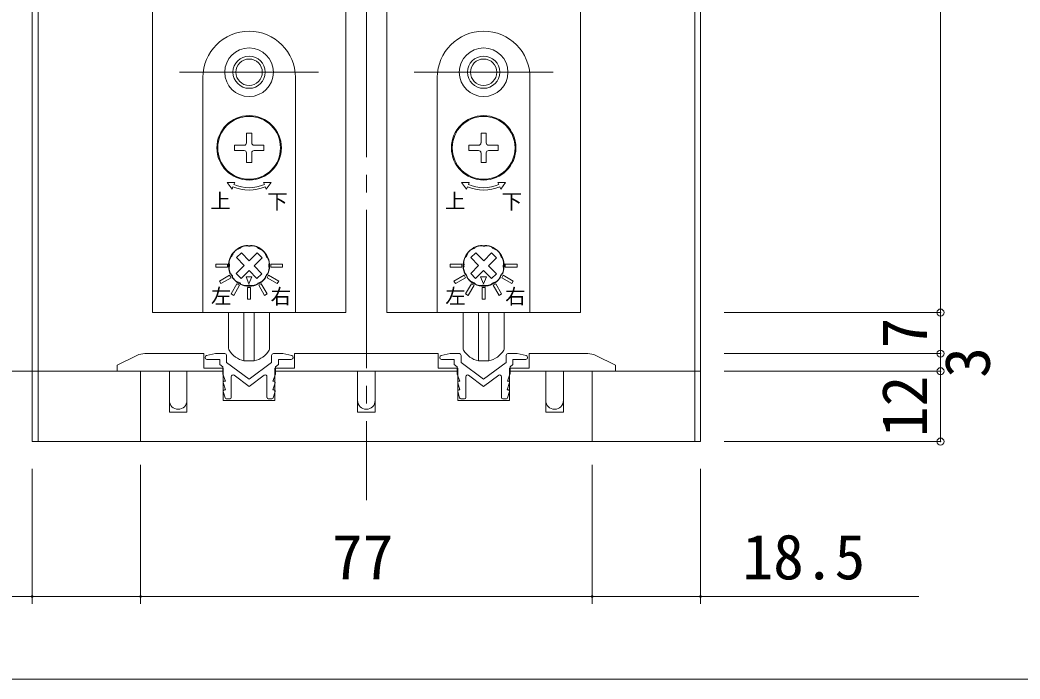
# Model space of a CAD drawing. Units: millimetres on the paper, enlarged 10 times, with parts at other scales. Extents: x -2000 to 2000, y -1385 to 1385.
# Drawn here: x -982 to -413, y -68 to 307 of the extents above; entities that cross this region are included whole.
import ezdxf
from ezdxf.enums import TextEntityAlignment as Align

# ---------------------------------------------------------------- set-up
doc = ezdxf.new("R2010")
doc.units = ezdxf.units.MM
doc.header["$LTSCALE"] = 10
doc.header["$PDMODE"] = 32
doc.header["$PDSIZE"] = 4
doc.linetypes.add('CHAIN2', pattern=[12, 9, -1, 1, -1])
doc.linetypes.add('USER1', pattern=[19.05, 12.7, -6.35])
for name, color, linetype, lineweight in [('1-0_H-SYM', 7, 'Continuous', 20), ('1-1_0', 7, 'Continuous', 20), ('2-0_18', 7, 'Continuous', 20)]:
    doc.layers.add(name, color=color, linetype=linetype, lineweight=lineweight)
doc.styles.add('ＭＳ ゴシック', font='')
doc.styles.get('ＭＳ ゴシック').set_extended_font_data('MS Gothic')

msp = doc.modelspace()

# ---------------------------------------------------------------- linework, layer by layer
at = {"layer": '1-0_H-SYM'}
msp.add_line((380, -67.5), (-1950, -67.5), dxfattribs=at)
msp.add_line((380, -67.5), (-1950, -67.5), dxfattribs=at)
at = {"layer": '1-1_0'}
msp.add_lwpolyline([(380, -67.5), (-1950, -67.5), (-1950, 1335)], dxfattribs=at)
at = {"layer": '2-0_18', "color": 4, "lineweight": 9}
for p, q in [((-458.59, 140.85), (-458.59, 904.67)), ((-458.59, 140.85), (-581.67, 140.85)), ((-458.59, 140.85), (-458.59, 117.52)), ((-458.59, 117.52), (-581.67, 117.52)), ((-458.59, 117.52), (-458.59, 107.52)), ((-975, 107.52), (-1302.94, 107.52)), ((-458.59, 107.52), (-581.67, 107.52)), ((-458.59, 107.52), (-458.59, 67.52)), ((-458.59, 67.52), (-581.67, 67.52)), ((-975, 52.09), (-975, -24.79)), ((-913.33, 54.18), (-913.33, -24.79)), ((-913.33, 52.09), (-913.33, -24.79)), ((-656.67, 54.18), (-656.67, -24.79)), ((-656.67, 52.09), (-656.67, -24.79)), ((-656.67, 52.09), (-656.67, -24.79)), ((-656.67, 52.09), (-656.67, -24.79)), ((-595, 52.09), (-595, -24.79)), ((-913.33, -20.63), (-1099.11, -20.63)), ((-913.33, -20.63), (-656.67, -20.63)), ((-656.67, -20.63), (-470.89, -20.63))]:
    msp.add_line(p, q, dxfattribs=at)
at = {"layer": '2-0_18'}
for p, q in [((-975, 559.18), (-975, 67.52)), ((-971.67, 559.18), (-971.67, 67.52)), ((-906.67, 559.18), (-906.67, 140.85)), ((-796.67, 559.18), (-796.67, 140.85)), ((-773.33, 559.18), (-773.33, 140.85)), ((-663.33, 559.18), (-663.33, 140.85)), ((-598.33, 559.18), (-598.33, 67.52)), ((-595, 559.18), (-595, 67.52)), ((-906.67, 140.85), (-796.67, 140.85)), ((-773.33, 140.85), (-663.33, 140.85)), ((-910.97, 117.52), (-877.5, 117.52)), ((-876.67, 115.18), (-876.67, 115.38)), ((-870.77, 117.49), (-875.88, 116.36)), ((-875.67, 114.18), (-872.22, 114.18)), ((-872.22, 114.18), (-868.33, 114.18)), ((-870.56, 117.52), (-865.44, 117.52)), ((-864.44, 116.52), (-864.44, 112.52)), ((-838.89, 116.52), (-838.89, 112.52)), ((-832.78, 117.52), (-837.89, 117.52)), ((-831.11, 114.18), (-835, 114.18)), ((-835, 111.27), (-835, 114.18)), ((-832.56, 117.49), (-827.45, 116.36)), ((-827.67, 114.18), (-831.11, 114.18)), ((-826.67, 115.38), (-826.67, 115.18)), ((-825.83, 117.52), (-752.23, 117.52)), ((-744.17, 117.52), (-817.77, 117.52)), ((-743.33, 115.38), (-743.33, 115.18)), ((-737.44, 117.49), (-742.55, 116.36)), ((-742.33, 114.18), (-738.89, 114.18)), ((-738.89, 114.18), (-735, 114.18)), ((-737.22, 117.52), (-732.11, 117.52)), ((-735, 111.27), (-735, 114.18)), ((-731.11, 116.52), (-731.11, 112.52)), ((-705.56, 116.52), (-705.56, 112.52)), ((-699.44, 117.52), (-704.56, 117.52)), ((-697.78, 114.18), (-701.67, 114.18)), ((-699.23, 117.49), (-694.12, 116.36)), ((-694.33, 114.18), (-697.78, 114.18)), ((-693.33, 115.18), (-693.33, 115.38)), ((-659.03, 117.52), (-692.5, 117.52)), ((-868.33, 111.27), (-866.67, 110.02)), ((-866.67, 105.97), (-866.67, 110.02)), ((-864.44, 112.52), (-851.67, 102.93)), ((-851.67, 102.93), (-838.89, 112.52)), ((-835, 111.27), (-836.67, 110.02)), ((-836.67, 105.97), (-836.67, 110.02)), ((-735, 111.27), (-733.33, 110.02)), ((-733.33, 105.97), (-733.33, 110.02)), ((-718.33, 102.93), (-731.11, 112.52)), ((-705.56, 112.52), (-718.33, 102.93)), ((-701.67, 111.27), (-703.33, 110.02)), ((-703.33, 105.97), (-703.33, 110.02)), ((-918.33, 107.52), (-975, 107.52)), ((-866.67, 107.52), (-975, 107.52)), ((-913.33, 107.52), (-926.67, 107.52)), ((-897, 107.52), (-913.33, 107.52)), ((-913.33, 67.52), (-913.33, 107.52)), ((-897, 107.52), (-897, 84.18)), ((-866.33, 107.52), (-887, 107.52)), ((-866.62, 105.74), (-865.18, 101.88)), ((-861.83, 92.55), (-861.83, 104.39)), ((-851.67, 98.77), (-860.23, 105.19)), ((-851.67, 98.77), (-843.1, 105.19)), ((-841.5, 92.52), (-841.5, 104.39)), ((-836.71, 105.74), (-838.17, 101.85)), ((-790, 107.52), (-837, 107.52)), ((-837, 107.52), (-790, 107.52)), ((-733.33, 107.52), (-837, 107.52)), ((-733.33, 107.52), (-836.67, 107.52)), ((-733, 107.52), (-794.82, 107.52)), ((-780, 107.52), (-780, 84.18)), ((-733.29, 105.74), (-731.83, 101.85)), ((-728.5, 92.52), (-728.5, 104.39)), ((-718.33, 98.77), (-726.9, 105.19)), ((-718.33, 98.77), (-709.77, 105.19)), ((-708.17, 92.55), (-708.17, 104.39)), ((-703.38, 105.74), (-704.82, 101.88)), ((-703.67, 107.52), (-683, 107.52)), ((-595, 107.52), (-703.33, 107.52)), ((-673, 107.52), (-656.67, 107.52)), ((-673, 107.52), (-673, 84.18)), ((-656.67, 107.52), (-595, 107.52)), ((-656.67, 107.52), (-643.33, 107.52)), ((-656.67, 67.52), (-656.67, 107.52)), ((-866.38, 101.03), (-865.13, 96.88)), ((-865.74, 101.88), (-865.18, 101.88)), ((-865.74, 96.88), (-865.13, 96.88)), ((-837.56, 101.85), (-838.17, 101.85)), ((-836.92, 100.99), (-838.17, 96.85)), ((-837.56, 96.85), (-838.17, 96.85)), ((-733.08, 100.99), (-731.83, 96.85)), ((-732.44, 101.85), (-731.83, 101.85)), ((-732.44, 96.85), (-731.83, 96.85)), ((-703.62, 101.03), (-704.87, 96.88)), ((-704.26, 96.88), (-704.87, 96.88)), ((-704.26, 101.88), (-704.82, 101.88)), ((-865.28, 92.36), (-866.38, 96.03)), ((-864.64, 91.88), (-862.5, 91.88)), ((-838.66, 91.85), (-840.83, 91.85)), ((-838.02, 92.33), (-836.92, 95.99)), ((-731.98, 92.33), (-733.08, 95.99)), ((-731.34, 91.85), (-729.17, 91.85)), ((-705.36, 91.88), (-707.5, 91.88)), ((-704.72, 92.36), (-703.62, 96.03)), ((-975, 67.52), (-595, 67.52)), ((-785, 67.52), (-913.33, 67.52)), ((-748.33, 67.52), (-913.33, 67.52)), ((-821.67, 67.52), (-656.67, 67.52)), ((-785, 67.52), (-656.67, 67.52))]:
    msp.add_line(p, q, dxfattribs=at)
at = {"layer": '2-0_18', "color": 4, "linetype": 'CHAIN2', "lineweight": 9}
msp.add_line((-785, 559.18), (-785, 34.18), dxfattribs=at)
at = {"layer": '2-0_18', "color": 2, "linetype": 'USER1', "lineweight": 18}
for p, q in [((-891.17, 277.52), (-812.17, 277.52)), ((-757.83, 277.52), (-678.83, 277.52))]:
    msp.add_line(p, q, dxfattribs=at)
at = {"layer": '2-0_18', "lineweight": 18}
for p, q in [((-878, 274.52), (-878, 140.85)), ((-825.33, 140.85), (-825.33, 274.52)), ((-744.67, 274.52), (-744.67, 140.85)), ((-692, 140.85), (-692, 274.52)), ((-850.17, 242.85), (-853.17, 242.85)), ((-853.17, 237.35), (-853.17, 242.85)), ((-850.17, 237.35), (-850.17, 242.85)), ((-716.83, 242.85), (-719.83, 242.85)), ((-719.83, 237.35), (-719.83, 242.85)), ((-716.83, 237.35), (-716.83, 242.85)), ((-843.33, 236.02), (-848.83, 236.02)), ((-843.33, 236.02), (-843.33, 233.02)), ((-710, 236.02), (-715.5, 236.02)), ((-710, 236.02), (-710, 233.02)), ((-854.5, 233.02), (-860, 233.02)), ((-853.17, 226.18), (-853.17, 231.68)), ((-850.17, 226.18), (-850.17, 231.68)), ((-843.33, 233.02), (-848.83, 233.02)), ((-721.17, 233.02), (-726.67, 233.02)), ((-719.83, 226.18), (-719.83, 231.68)), ((-716.83, 226.18), (-716.83, 231.68)), ((-710, 233.02), (-715.5, 233.02)), ((-850.17, 226.18), (-853.17, 226.18)), ((-716.83, 226.18), (-719.83, 226.18)), ((-854.49, 167.55), (-858.92, 172.08)), ((-851.63, 170.35), (-847.1, 174.77)), ((-721.16, 167.55), (-725.58, 172.08)), ((-718.3, 170.35), (-713.77, 174.77)), ((-859.03, 163.13), (-854.49, 167.55)), ((-725.69, 163.13), (-721.16, 167.55)), ((-856.23, 160.27), (-859.03, 163.13)), ((-856.23, 160.27), (-851.7, 164.69)), ((-847.28, 160.16), (-851.7, 164.69)), ((-844.42, 162.95), (-847.28, 160.16)), ((-722.9, 160.27), (-725.69, 163.13)), ((-722.9, 160.27), (-718.37, 164.69)), ((-713.94, 160.16), (-718.37, 164.69)), ((-711.08, 162.95), (-713.94, 160.16)), ((-878, 140.85), (-825.33, 140.85)), ((-863.33, 120.41), (-863.33, 140.85)), ((-854.58, 140.85), (-854.58, 113.34)), ((-848.75, 140.85), (-848.75, 113.34)), ((-840, 140.85), (-840, 120.41)), ((-744.67, 140.85), (-692, 140.85)), ((-730, 120.41), (-730, 140.85)), ((-721.25, 140.85), (-721.25, 113.34)), ((-715.42, 140.85), (-715.42, 113.34)), ((-706.67, 140.85), (-706.67, 120.41)), ((-854.58, 113.34), (-848.75, 113.34)), ((-721.25, 113.34), (-715.42, 113.34))]:
    msp.add_line(p, q, dxfattribs=at)
for points in [[(-854.5, 236.02), (-860, 236.02), (-860, 233.02)], [(-721.17, 236.02), (-726.67, 236.02), (-726.67, 233.02)], [(-860.34, 213.58), (-859.83, 214.81), (-864.16, 214.81), (-861.36, 211.11), (-860.85, 212.34)], [(-842.48, 212.34), (-841.97, 211.11), (-839.17, 214.81), (-843.5, 214.81), (-842.99, 213.58)], [(-727.01, 213.58), (-726.5, 214.81), (-730.83, 214.81), (-728.03, 211.11), (-727.52, 212.34)], [(-709.15, 212.34), (-708.64, 211.11), (-705.84, 214.81), (-710.17, 214.81), (-709.66, 213.58)], [(-851.63, 170.35), (-856.06, 174.88), (-858.92, 172.08)], [(-844.42, 162.95), (-848.84, 167.48), (-844.31, 171.91), (-847.1, 174.77)], [(-718.3, 170.35), (-722.72, 174.88), (-725.58, 172.08)], [(-711.08, 162.95), (-715.51, 167.48), (-710.97, 171.91), (-713.77, 174.77)]]:
    msp.add_lwpolyline(points, dxfattribs=at)
for points in [[(-870.67, 166.68), (-864, 166.68), (-864, 168.35), (-870.67, 168.35)], [(-832.67, 168.35), (-839.33, 168.35), (-839.33, 166.68), (-832.67, 166.68)], [(-737.33, 166.68), (-730.67, 166.68), (-730.67, 168.35), (-737.33, 168.35)], [(-699.33, 168.35), (-706, 168.35), (-706, 166.68), (-699.33, 166.68)], [(-867.7, 157.3), (-861.93, 160.63), (-862.76, 162.07), (-868.54, 158.74)], [(-851.79, 157.18), (-850.08, 161.16), (-853.41, 161.2)], [(-834.8, 158.74), (-840.57, 162.07), (-841.4, 160.63), (-835.63, 157.3)], [(-734.37, 157.3), (-728.6, 160.63), (-729.43, 162.07), (-735.2, 158.74)], [(-718.46, 157.18), (-716.74, 161.16), (-720.08, 161.2)], [(-701.46, 158.74), (-707.24, 162.07), (-708.07, 160.63), (-702.3, 157.3)], [(-860.44, 150.65), (-857.11, 156.42), (-858.56, 157.25), (-861.89, 151.48)], [(-850.83, 155.18), (-852.5, 155.18), (-852.5, 148.52), (-850.83, 148.52)], [(-841.44, 151.48), (-844.78, 157.25), (-846.22, 156.42), (-842.89, 150.65)], [(-727.11, 150.65), (-723.78, 156.42), (-725.22, 157.25), (-728.56, 151.48)], [(-717.5, 155.18), (-719.17, 155.18), (-719.17, 148.52), (-717.5, 148.52)], [(-708.11, 151.48), (-711.44, 157.25), (-712.89, 156.42), (-709.56, 150.65)]]:
    msp.add_lwpolyline(points, close=True, dxfattribs=at)
at = {"layer": '2-0_18'}
for points in [[(-926.67, 107.52), (-926.67, 110.85), (-915.44, 116.46)], [(-877.5, 117.52), (-877.5, 109.18), (-866.33, 109.18), (-866.33, 90.85), (-837, 90.85), (-837, 109.18)], [(-868.33, 111.27), (-868.33, 112.94), (-868.33, 114.18)], [(-836.96, 109.18), (-825.83, 109.18), (-825.83, 117.52)], [(-733.04, 109.18), (-744.17, 109.18), (-744.17, 117.52)], [(-692.5, 117.52), (-692.5, 109.18), (-703.67, 109.18), (-703.67, 90.85), (-733, 90.85), (-733, 109.18)], [(-701.67, 111.27), (-701.67, 112.94), (-701.67, 114.18)], [(-643.33, 107.52), (-643.33, 110.85), (-654.56, 116.46)], [(-887, 107.52), (-887, 84.18), (-897, 84.18)], [(-835, 107.52), (-821.67, 107.52), (-805.33, 107.52)], [(-790, 107.52), (-790, 84.18), (-780, 84.18)], [(-683, 107.52), (-683, 84.18), (-673, 84.18)]]:
    msp.add_lwpolyline(points, dxfattribs=at)
at = {"layer": '2-0_18', "lineweight": 18}
for centre, radius in [((-851.67, 277.52), 13.83), ((-718.33, 277.52), 13.83), ((-851.67, 277.52), 9.17), ((-851.67, 277.52), 7.5), ((-718.33, 277.52), 9.17), ((-718.33, 277.52), 7.5), ((-851.67, 234.52), 18.33), ((-851.67, 234.52), 17.83), ((-718.33, 234.52), 18.33), ((-718.33, 234.52), 17.83)]:
    msp.add_circle(centre, radius, dxfattribs=at)
at = {"layer": '2-0_18', "color": 4, "lineweight": 9}
msp.add_circle((-656.67, -20.63), 0.521, dxfattribs=at)
at = {"layer": '2-0_18', "lineweight": 18}
for centre, radius, start, end in [((-851.67, 274.52), 26.33, 0, 180), ((-718.33, 274.52), 26.33, 0, 180), ((-854.5, 237.35), 1.33, 270, 360), ((-848.83, 237.35), 1.33, 180, 270), ((-721.17, 237.35), 1.33, 270, 360), ((-715.5, 237.35), 1.33, 180, 270), ((-854.5, 231.68), 1.33, 360, 90), ((-848.83, 231.68), 1.33, 90, 180), ((-721.17, 231.68), 1.33, 360, 90), ((-715.5, 231.68), 1.33, 90, 180), ((-851.67, 234.52), 24, 247.5, 292.5), ((-851.67, 234.52), 22.67, 247.5, 292.5), ((-718.33, 234.52), 24, 247.5, 292.5), ((-718.33, 234.52), 22.67, 247.5, 292.5), ((-851.67, 167.52), 11.67, 98.903, 201.097), ((-851.67, 167.52), 11.5, 130.4243, 138.1743), ((-856.96, 173.73), 3.33, 99.8787, 130.4243), ((-851.67, 167.52), 11.17, 116.9003, 121.6983), ((-854.21, 175.28), 3.33, 108.1743, 138.72), ((-851.67, 167.52), 11.5, 100.4243, 108.1743), ((-853.14, 175.55), 3.33, 69.8787, 100.4243), ((-853.11, 176.74), 2.33, 72.6114, 98.903), ((-851.67, 181.35), 2.5, 252.6114, 287.3886), ((-851.67, 167.52), 11.17, 86.9003, 91.6983), ((-849.99, 175.51), 3.33, 78.1743, 108.72), ((-850.22, 176.74), 2.33, 81.097, 107.3886), ((-851.67, 167.52), 11.67, 338.903, 81.097), ((-851.67, 167.52), 11.5, 70.4243, 78.1743), ((-848.93, 175.21), 3.33, 39.8787, 70.4243), ((-851.67, 167.52), 11.17, 56.9003, 61.6983), ((-846.22, 173.6), 3.33, 48.1743, 78.72), ((-718.33, 167.52), 11.67, 98.903, 201.097), ((-718.33, 167.52), 11.5, 130.4243, 138.1743), ((-723.63, 173.73), 3.33, 99.8787, 130.4243), ((-718.33, 167.52), 11.17, 116.9003, 121.6983), ((-720.88, 175.28), 3.33, 108.1743, 138.72), ((-718.33, 167.52), 11.5, 100.4243, 108.1743), ((-719.81, 175.55), 3.33, 69.8787, 100.4243), ((-719.78, 176.74), 2.33, 72.6114, 98.903), ((-718.33, 181.35), 2.5, 252.6114, 287.3886), ((-718.33, 167.52), 11.17, 86.9003, 91.6983), ((-716.66, 175.51), 3.33, 78.1743, 108.72), ((-716.89, 176.74), 2.33, 81.097, 107.3886), ((-718.33, 167.52), 11.67, 338.903, 81.097), ((-718.33, 167.52), 11.5, 70.4243, 78.1743), ((-715.6, 175.21), 3.33, 39.8787, 70.4243), ((-718.33, 167.52), 11.17, 56.9003, 61.6983), ((-712.89, 173.6), 3.33, 48.1743, 78.72), ((-851.67, 167.52), 11.5, 160.4243, 168.1743), ((-859.36, 170.25), 3.33, 129.8787, 160.4243), ((-851.67, 167.52), 11.17, 146.9003, 151.6983), ((-857.75, 172.96), 3.33, 138.1743, 168.72), ((-851.67, 167.52), 11.5, 40.4243, 48.1743), ((-845.45, 172.81), 3.33, 9.8787, 40.4243), ((-851.67, 167.52), 11.17, 26.9003, 31.6983), ((-843.91, 170.06), 3.33, 18.1743, 48.72), ((-851.67, 167.52), 11.5, 10.4243, 18.1743), ((-718.33, 167.52), 11.5, 160.4243, 168.1743), ((-726.03, 170.25), 3.33, 129.8787, 160.4243), ((-718.33, 167.52), 11.17, 146.9003, 151.6983), ((-724.42, 172.96), 3.33, 138.1743, 168.72), ((-718.33, 167.52), 11.5, 40.4243, 48.1743), ((-712.12, 172.81), 3.33, 9.8787, 40.4243), ((-718.33, 167.52), 11.17, 26.9003, 31.6983), ((-710.57, 170.06), 3.33, 18.1743, 48.72), ((-718.33, 167.52), 11.5, 10.4243, 18.1743), ((-859.7, 166.04), 3.33, 159.8787, 190.4243), ((-859.66, 169.19), 3.33, 168.1743, 198.72), ((-851.67, 167.52), 11.5, 190.4243, 198.1743), ((-851.67, 167.52), 11.17, 176.9003, 181.6983), ((-851.67, 167.52), 11.5, 340.4243, 348.1743), ((-851.67, 167.52), 11.17, 356.9003, 1.6983), ((-843.67, 165.84), 3.33, 348.1743, 18.72), ((-843.63, 168.99), 3.33, 339.8787, 10.4243), ((-726.37, 166.04), 3.33, 159.8787, 190.4243), ((-726.33, 169.19), 3.33, 168.1743, 198.72), ((-718.33, 167.52), 11.5, 190.4243, 198.1743), ((-718.33, 167.52), 11.17, 176.9003, 181.6983), ((-718.33, 167.52), 11.5, 340.4243, 348.1743), ((-718.33, 167.52), 11.17, 356.9003, 1.6983), ((-710.34, 165.84), 3.33, 348.1743, 18.72), ((-710.3, 168.99), 3.33, 339.8787, 10.4243), ((-859.43, 164.97), 3.33, 198.1743, 228.72), ((-860.37, 164.16), 2.33, 201.097, 227.3886), ((-863.65, 160.6), 2.5, 12.6114, 47.3886), ((-851.67, 167.52), 11.17, 206.9003, 211.6983), ((-858.93, 161.66), 2.33, 192.6114, 218.903), ((-857.88, 162.22), 3.33, 189.8787, 220.4243), ((-851.67, 167.52), 11.67, 218.903, 321.097), ((-851.67, 167.52), 11.5, 220.4243, 228.1743), ((-851.67, 167.52), 11.5, 310.4243, 318.1743), ((-845.58, 162.07), 3.33, 318.1743, 348.72), ((-844.4, 161.66), 2.33, 321.097, 347.3886), ((-851.67, 167.52), 11.17, 326.9003, 331.6983), ((-839.69, 160.6), 2.5, 132.6114, 167.3886), ((-843.97, 164.78), 3.33, 309.8787, 340.4243), ((-842.96, 164.16), 2.33, 312.6114, 338.903), ((-726.09, 164.97), 3.33, 198.1743, 228.72), ((-727.04, 164.16), 2.33, 201.097, 227.3886), ((-730.31, 160.6), 2.5, 12.6114, 47.3886), ((-718.33, 167.52), 11.17, 206.9003, 211.6983), ((-725.6, 161.66), 2.33, 192.6114, 218.903), ((-724.55, 162.22), 3.33, 189.8787, 220.4243), ((-718.33, 167.52), 11.67, 218.903, 321.097), ((-718.33, 167.52), 11.5, 220.4243, 228.1743), ((-718.33, 167.52), 11.5, 310.4243, 318.1743), ((-712.25, 162.07), 3.33, 318.1743, 348.72), ((-711.07, 161.66), 2.33, 321.097, 347.3886), ((-718.33, 167.52), 11.17, 326.9003, 331.6983), ((-706.35, 160.6), 2.5, 132.6114, 167.3886), ((-710.64, 164.78), 3.33, 309.8787, 340.4243), ((-709.63, 164.16), 2.33, 312.6114, 338.903), ((-857.11, 161.43), 3.33, 228.1743, 258.72), ((-851.67, 167.52), 11.17, 236.9003, 241.6983), ((-854.4, 159.82), 3.33, 219.8787, 250.4243), ((-851.67, 167.52), 11.5, 250.4243, 258.1743), ((-853.34, 159.52), 3.33, 258.1743, 288.72), ((-851.67, 167.52), 11.17, 266.9003, 271.6983), ((-850.19, 159.49), 3.33, 249.8787, 280.4243), ((-851.67, 167.52), 11.5, 280.4243, 288.1743), ((-849.12, 159.76), 3.33, 288.1743, 318.72), ((-851.67, 167.52), 11.17, 296.9003, 301.6983), ((-846.37, 161.3), 3.33, 279.8787, 310.4243), ((-723.78, 161.43), 3.33, 228.1743, 258.72), ((-718.33, 167.52), 11.17, 236.9003, 241.6983), ((-721.07, 159.82), 3.33, 219.8787, 250.4243), ((-718.33, 167.52), 11.5, 250.4243, 258.1743), ((-720.01, 159.52), 3.33, 258.1743, 288.72), ((-718.33, 167.52), 11.17, 266.9003, 271.6983), ((-716.86, 159.49), 3.33, 249.8787, 280.4243), ((-718.33, 167.52), 11.5, 280.4243, 288.1743), ((-715.79, 159.76), 3.33, 288.1743, 318.72), ((-718.33, 167.52), 11.17, 296.9003, 301.6983), ((-713.04, 161.3), 3.33, 279.8787, 310.4243), ((-861.67, 120.41), 1.67, 180, 210.5607), ((-851.62, 126.34), 13.33, 210.5607, 257.1614), ((-851.71, 126.34), 13.33, 282.8386, 329.4393), ((-841.67, 120.41), 1.67, 329.4393, 360), ((-728.33, 120.41), 1.67, 180, 210.5607), ((-718.29, 126.34), 13.33, 210.5607, 257.1614), ((-718.38, 126.34), 13.33, 282.8386, 329.4393), ((-708.33, 120.41), 1.67, 329.4393, 360)]:
    msp.add_arc(centre, radius, start, end, dxfattribs=at)
at = {"layer": '2-0_18'}
for centre, radius, start, end in [((-910.97, 107.52), 10, 90, 116.565), ((-875.67, 115.38), 1, 102.5288, 180), ((-875.67, 115.18), 1, 180, 270), ((-870.56, 116.52), 1, 90, 102.5288), ((-870.56, 116.52), 1, 90, 102.5288), ((-870.56, 116.52), 1, 90, 102.5288), ((-870.56, 116.52), 1, 90, 102.5288), ((-865.44, 116.52), 1, 0, 90), ((-837.89, 116.52), 1, 90, 180), ((-832.78, 116.52), 1, 77.4712, 90), ((-827.67, 115.18), 1, 270, 0), ((-827.67, 115.38), 1, 0, 77.4712), ((-742.33, 115.38), 1, 102.5288, 180), ((-742.33, 115.18), 1, 180, 270), ((-737.22, 116.52), 1, 90, 102.5288), ((-732.11, 116.52), 1, 0, 90), ((-704.56, 116.52), 1, 90, 180), ((-699.44, 116.52), 1, 77.4712, 90), ((-699.44, 116.52), 1, 77.4712, 90), ((-699.44, 116.52), 1, 77.4712, 90), ((-699.44, 116.52), 1, 77.4712, 90), ((-694.33, 115.18), 1, 270, 0), ((-694.33, 115.38), 1, 0, 77.4712), ((-659.03, 107.52), 10, 63.435, 90), ((-866, 105.97), 0.667, 180, 200.556), ((-866, 105.97), 0.667, 180, 200.556), ((-866, 105.97), 0.667, 180, 200.556), ((-866, 105.97), 0.667, 180, 200.556), ((-860.83, 104.39), 1, 53.1301, 180), ((-842.5, 104.39), 1, 0, 126.8699), ((-837.33, 105.97), 0.667, 339.4439, 0), ((-837.33, 105.97), 0.667, 339.4439, 0), ((-837.33, 105.97), 0.667, 339.4439, 0), ((-732.67, 105.97), 0.667, 180, 200.556), ((-732.67, 105.97), 0.667, 180, 200.556), ((-732.67, 105.97), 0.667, 180, 200.556), ((-727.5, 104.39), 1, 53.1301, 180), ((-709.17, 104.39), 1, 0, 126.8699), ((-704, 105.97), 0.667, 339.4439, 0), ((-704, 105.97), 0.667, 339.4439, 0), ((-704, 105.97), 0.667, 339.4439, 0), ((-704, 105.97), 0.667, 339.4439, 0), ((-865.74, 101.22), 0.667, 90, 196.6992), ((-865.74, 96.22), 0.667, 90, 196.6992), ((-837.56, 101.18), 0.667, 343.3008, 90), ((-837.56, 96.18), 0.667, 343.3008, 90), ((-732.44, 101.18), 0.667, 90, 196.6992), ((-732.44, 96.18), 0.667, 90, 196.6992), ((-704.26, 101.22), 0.667, 343.3008, 90), ((-704.26, 96.22), 0.667, 343.3008, 90), ((-864.64, 92.55), 0.667, 196.6992, 270), ((-862.5, 92.55), 0.667, 270, 0), ((-840.83, 92.52), 0.667, 180, 270), ((-838.66, 92.52), 0.667, 270, 343.3008), ((-731.34, 92.52), 0.667, 196.6992, 270), ((-729.17, 92.52), 0.667, 270, 0), ((-707.5, 92.55), 0.667, 180, 270), ((-705.36, 92.55), 0.667, 270, 343.3008), ((-892, 90.85), 5, 180, 0), ((-785, 90.85), 5, 180, 0), ((-678, 90.85), 5, 180, 0)]:
    msp.add_arc(centre, radius, start, end, dxfattribs=at)
at = {"layer": '2-0_18', "color": 4, "lineweight": 9}
for centre, start, end in [((-975, -20.63), 0, 180), ((-975, -20.63), 180, 0), ((-913.33, -20.63), 0, 180), ((-913.33, -20.63), 180, 0), ((-595, -20.63), 0, 180), ((-595, -20.63), 180, 0)]:
    msp.add_arc(centre, 0.521, start, end, dxfattribs=at)
at = {"layer": '2-0_18', "color": 4}
for p in [(-458.59, 140.85), (-458.59, 117.52), (-458.59, 107.52), (-458.59, 67.52)]:
    msp.add_point(p, dxfattribs=at)

# ---------------------------------------------------------------- texts
at = {"layer": '2-0_18', "style": 'ＭＳ ゴシック'}
for s, height, p in [('上', 8.55, (-873.74, 197.46)), ('下', 8.55, (-841.42, 197.2)), ('上', 8.55, (-740.41, 197.46)), ('下', 8.55, (-708.09, 197.2)), ('左', 8.55, (-873.43, 143.28)), ('右', 8.55, (-839.45, 143.2)), ('左', 8.55, (-740.1, 143.28)), ('右', 8.55, (-706.12, 143.2)), ('77', 25.66, (-804.56, -18.54)), ('18.5', 25.66, (-571.18, -18.54))]:
    msp.add_text(s, height=height, dxfattribs=at).set_placement(p, align=Align.BOTTOM_LEFT)
for s, p in [('7', (-458.59, 120.43)), ('3', (-422.84, 103.77)), ('12', (-458.59, 70.02))]:
    msp.add_text(s, height=25.66, rotation=90, dxfattribs=at).set_placement(p, align=Align.BOTTOM_LEFT)

doc.saveas('drawing.dxf')
